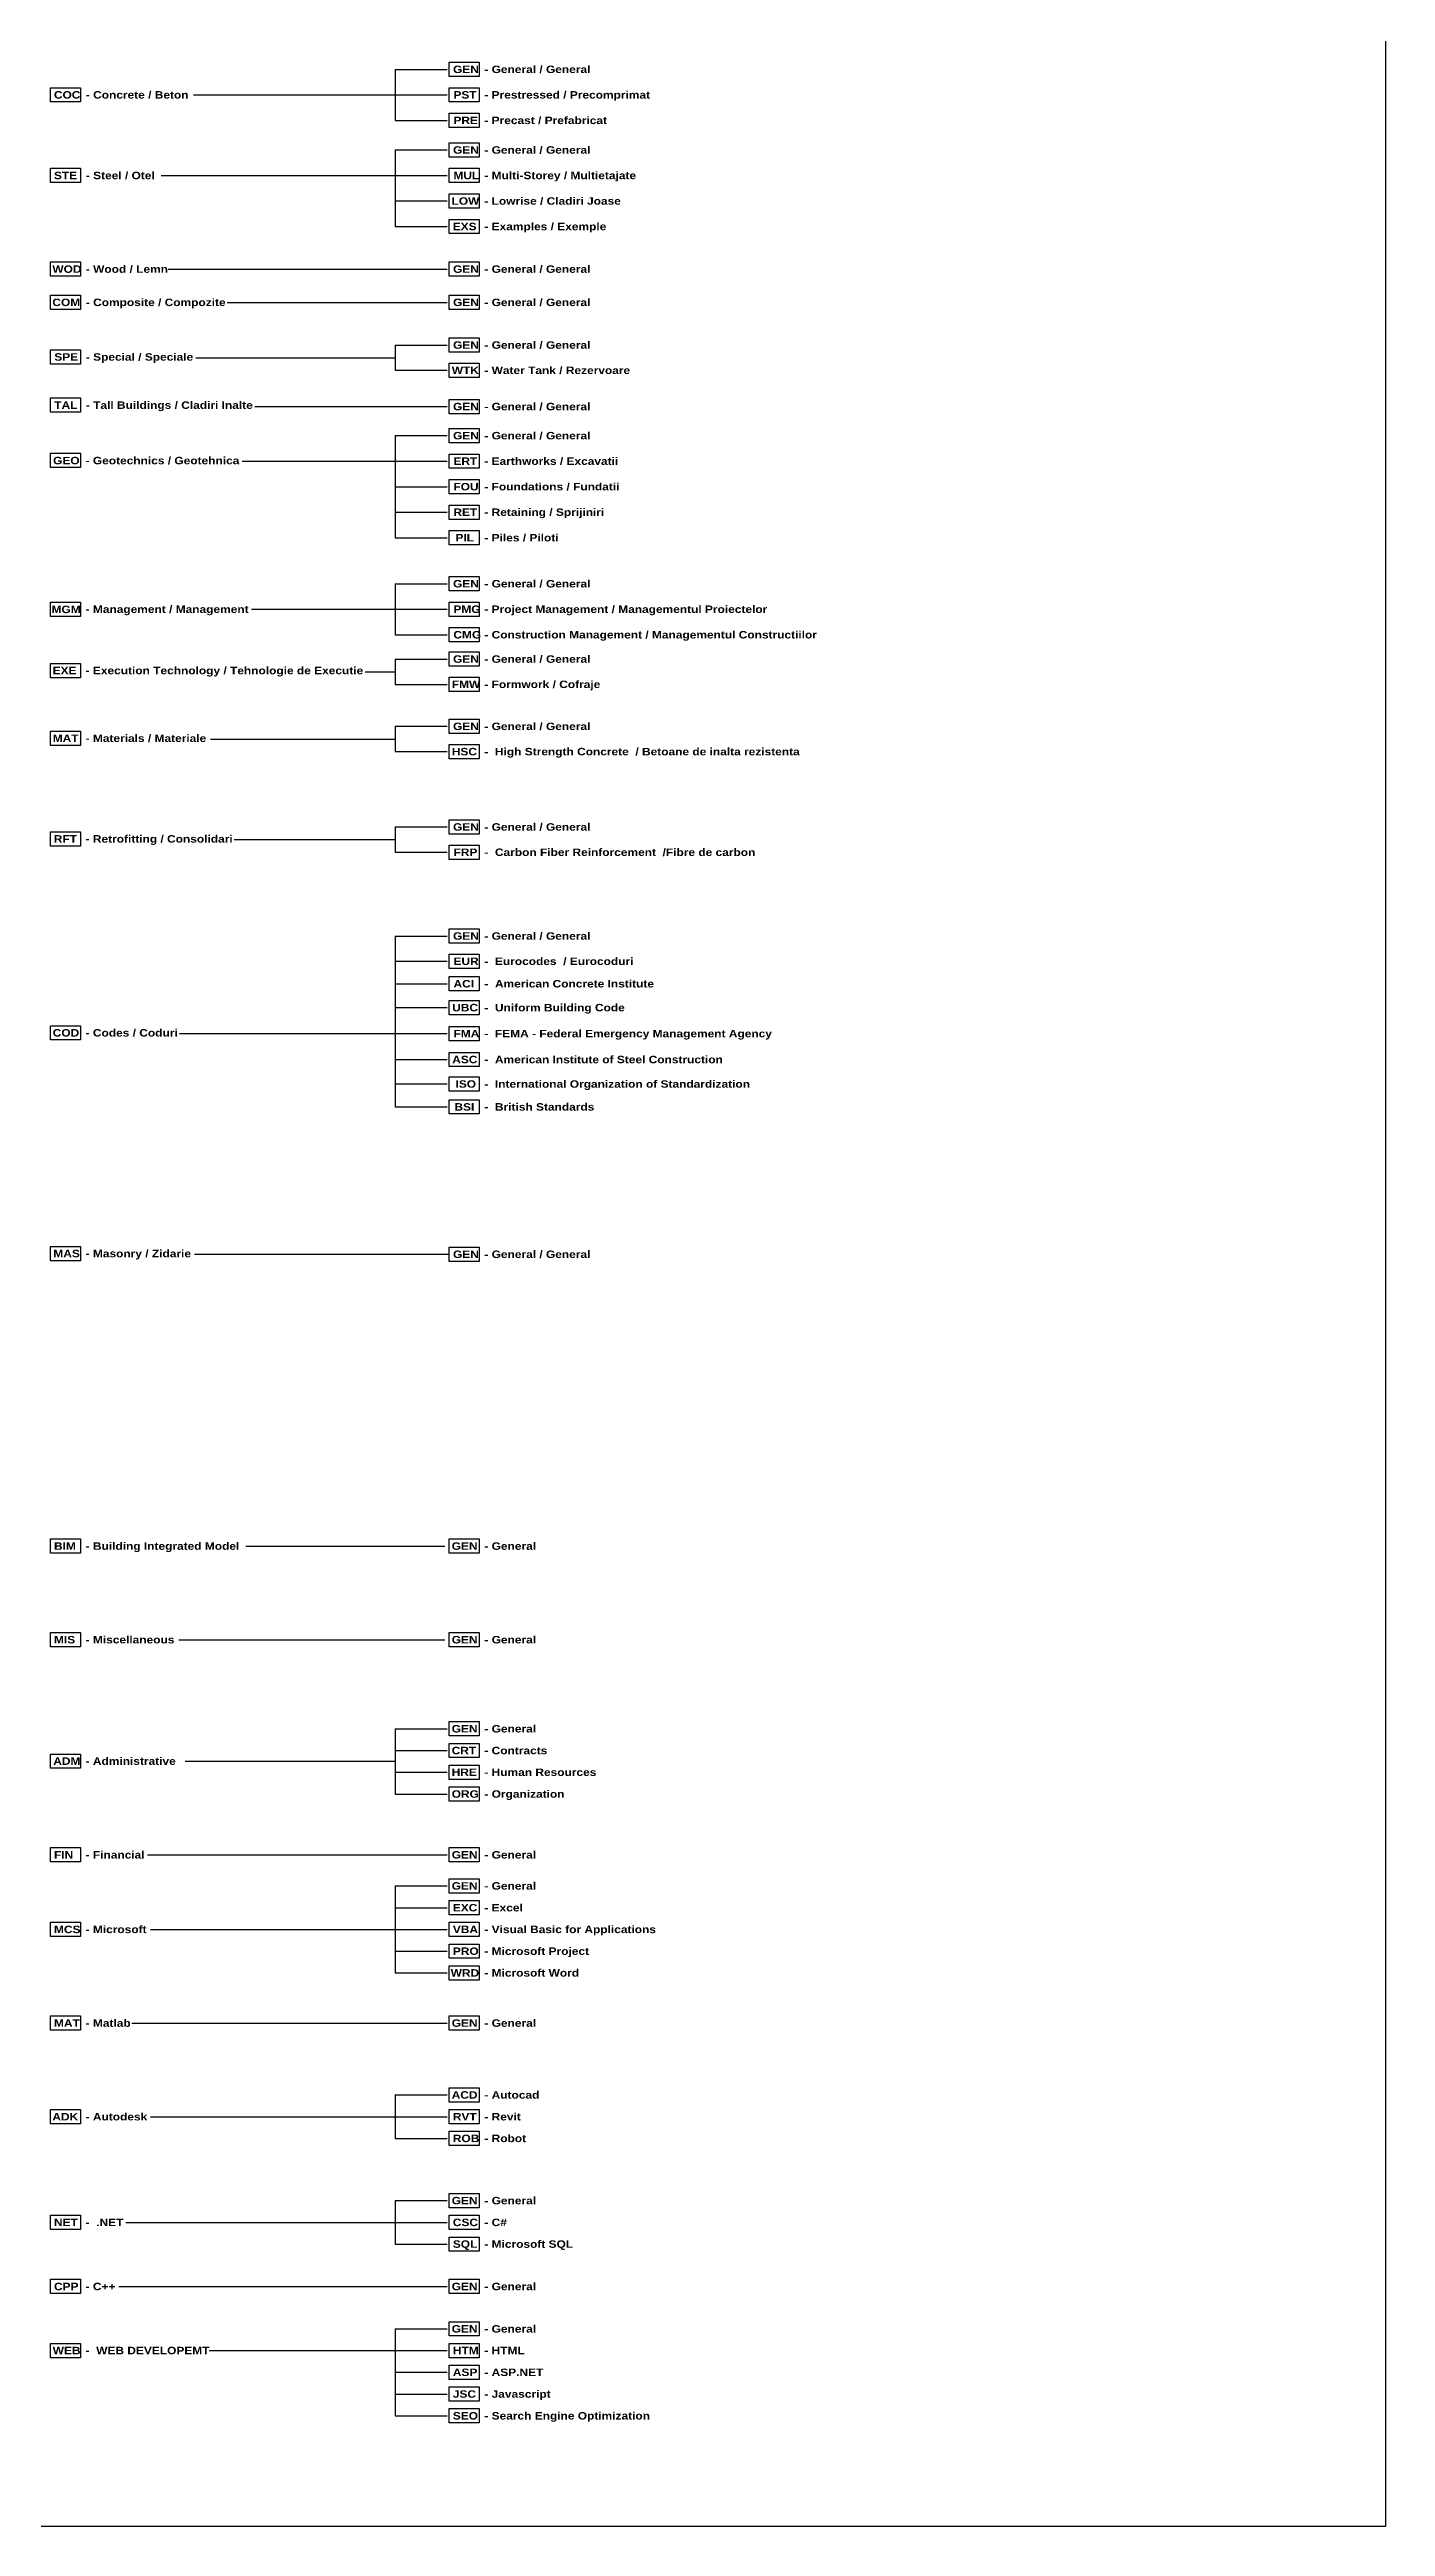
# Model space of a CAD drawing. Header units: metres. Extents: x 670 to 1407, y -2770 to -142.
# Drawn here: x 858.4 to 1037.6, y -1826.9 to -1494.8 of the extents above; entities that cross this region are included whole.
import ezdxf

# ---------------------------------------------------------------- set-up
doc = ezdxf.new("R2010")
doc.units = ezdxf.units.M
doc.styles.add('Arial Black', font='ariblk.ttf')

msp = doc.modelspace()

# ---------------------------------------------------------------- linework, layer by layer
at = {"color": 8}
for p, q in [((904.82, -1497.46), (904.82, -1504.3)), ((904.82, -1508.27), (904.82, -1511.69)), ((904.82, -1511.69), (904.82, -1515.11)), ((904.82, -1515.11), (904.82, -1518.53)), ((904.82, -1534.42), (904.82, -1537.81)), ((904.82, -1546.57), (904.82, -1556.83)), ((904.82, -1549.99), (904.82, -1560.25)), ((904.82, -1566.42), (904.82, -1573.26)), ((904.82, -1576.52), (904.82, -1579.91)), ((904.82, -1585.54), (904.82, -1588.93)), ((904.82, -1599.03), (904.82, -1602.42))]:
    msp.add_line(p, q, dxfattribs=at)
for p, q in [((858.57, -1548.94), (862.61, -1548.94)), ((858.57, -1550.85), (858.57, -1548.94)), ((862.61, -1548.94), (862.61, -1550.85)), ((862.61, -1550.85), (858.57, -1550.85)), ((858.57, -1568.89), (862.61, -1568.89)), ((858.57, -1570.8), (858.57, -1568.89)), ((862.61, -1568.89), (862.61, -1570.8)), ((862.61, -1570.8), (858.57, -1570.8)), ((858.57, -1577.1), (862.61, -1577.1)), ((858.57, -1579.02), (858.57, -1577.1)), ((862.61, -1577.1), (862.61, -1579.02)), ((862.61, -1579.02), (858.57, -1579.02)), ((858.57, -1586.18), (862.61, -1586.18)), ((858.57, -1588.1), (858.57, -1586.18)), ((862.61, -1586.18), (862.61, -1588.1)), ((862.61, -1588.1), (858.57, -1588.1)), ((858.57, -1599.67), (862.61, -1599.67)), ((858.57, -1601.59), (858.57, -1599.67)), ((862.61, -1599.67), (862.61, -1601.59)), ((862.61, -1601.59), (858.57, -1601.59)), ((858.57, -1625.68), (862.61, -1625.68)), ((858.57, -1627.59), (858.57, -1625.68)), ((862.61, -1625.68), (862.61, -1627.59)), ((862.61, -1627.59), (858.57, -1627.59)), ((858.57, -1655.26), (862.61, -1655.26)), ((858.57, -1657.18), (858.57, -1655.26)), ((862.61, -1655.26), (862.61, -1657.18)), ((862.61, -1657.18), (858.57, -1657.18)), ((858.57, -1694.48), (862.61, -1694.48)), ((858.57, -1696.4), (858.57, -1694.48)), ((862.61, -1696.4), (858.57, -1696.4)), ((862.61, -1694.48), (862.61, -1696.4)), ((858.57, -1707.04), (862.61, -1707.04)), ((858.57, -1708.95), (858.57, -1707.04)), ((862.61, -1708.95), (858.57, -1708.95)), ((862.61, -1707.04), (862.61, -1708.95)), ((858.57, -1723.32), (862.61, -1723.32)), ((858.57, -1725.23), (858.57, -1723.32)), ((862.61, -1723.32), (862.61, -1725.23)), ((862.61, -1725.23), (858.57, -1725.23)), ((858.57, -1735.87), (862.61, -1735.87)), ((858.57, -1737.78), (858.57, -1735.87)), ((862.61, -1735.87), (862.61, -1737.78)), ((862.61, -1737.78), (858.57, -1737.78)), ((858.57, -1745.87), (862.61, -1745.87)), ((858.57, -1747.79), (858.57, -1745.87)), ((862.61, -1745.87), (862.61, -1747.79)), ((862.61, -1747.79), (858.57, -1747.79)), ((858.57, -1758.43), (862.61, -1758.43)), ((858.57, -1760.34), (858.57, -1758.43)), ((862.61, -1758.43), (862.61, -1760.34)), ((862.61, -1760.34), (858.57, -1760.34)), ((858.57, -1770.98), (862.61, -1770.98)), ((858.57, -1772.9), (858.57, -1770.98)), ((862.61, -1772.9), (858.57, -1772.9)), ((862.61, -1770.98), (862.61, -1772.9)), ((858.57, -1785.15), (862.61, -1785.15)), ((858.57, -1787.07), (858.57, -1785.15)), ((862.61, -1785.15), (862.61, -1787.07)), ((862.61, -1787.07), (858.57, -1787.07)), ((858.57, -1793.74), (862.61, -1793.74)), ((858.57, -1795.66), (858.57, -1793.74)), ((862.61, -1795.66), (858.57, -1795.66)), ((862.61, -1793.74), (862.61, -1795.66)), ((858.57, -1802.33), (862.61, -1802.33)), ((858.57, -1804.25), (858.57, -1802.33)), ((862.61, -1802.33), (862.61, -1804.25)), ((862.61, -1804.25), (858.57, -1804.25))]:
    msp.add_line(p, q)
for points in [[(669.88, -1288.89), (1037.6, -1288.89), (1037.6, -1826.88), (669.88, -1826.88)], [(912.02, -1496.5), (916.06, -1496.5), (916.06, -1498.42), (912.02, -1498.42)], [(858.57, -1499.92), (862.61, -1499.92), (862.61, -1501.83), (858.57, -1501.83)], [(912.02, -1499.92), (916.06, -1499.92), (916.06, -1501.83), (912.02, -1501.83)], [(912.02, -1503.34), (916.06, -1503.34), (916.06, -1505.25), (912.02, -1505.25)], [(912.02, -1507.31), (916.06, -1507.31), (916.06, -1509.23), (912.02, -1509.23)], [(858.57, -1510.73), (862.61, -1510.73), (862.61, -1512.65), (858.57, -1512.65)], [(912.02, -1510.73), (916.06, -1510.73), (916.06, -1512.65), (912.02, -1512.65)], [(912.02, -1514.15), (916.06, -1514.15), (916.06, -1516.06), (912.02, -1516.06)], [(912.02, -1517.57), (916.06, -1517.57), (916.06, -1519.48), (912.02, -1519.48)], [(858.57, -1523.28), (862.61, -1523.28), (862.61, -1525.2), (858.57, -1525.2)], [(912.02, -1523.28), (916.06, -1523.28), (916.06, -1525.2), (912.02, -1525.2)], [(858.57, -1527.74), (862.61, -1527.74), (862.61, -1529.66), (858.57, -1529.66)], [(912.02, -1527.74), (916.06, -1527.74), (916.06, -1529.66), (912.02, -1529.66)], [(912.02, -1533.46), (916.06, -1533.46), (916.06, -1535.38), (912.02, -1535.38)], [(858.57, -1535.06), (862.61, -1535.06), (862.61, -1536.98), (858.57, -1536.98)], [(912.02, -1536.85), (916.06, -1536.85), (916.06, -1538.77), (912.02, -1538.77)], [(858.57, -1541.52), (862.61, -1541.52), (862.61, -1543.44), (858.57, -1543.44)], [(912.02, -1541.71), (916.06, -1541.71), (916.06, -1543.63), (912.02, -1543.63)], [(912.02, -1545.62), (916.06, -1545.62), (916.06, -1547.53), (912.02, -1547.53)], [(912.02, -1549.04), (916.06, -1549.04), (916.06, -1550.95), (912.02, -1550.95)], [(912.02, -1552.45), (916.06, -1552.45), (916.06, -1554.37), (912.02, -1554.37)], [(912.02, -1555.87), (916.06, -1555.87), (916.06, -1557.79), (912.02, -1557.79)], [(912.02, -1559.29), (916.06, -1559.29), (916.06, -1561.21), (912.02, -1561.21)], [(912.02, -1565.47), (916.06, -1565.47), (916.06, -1567.38), (912.02, -1567.38)], [(912.02, -1568.89), (916.06, -1568.89), (916.06, -1570.8), (912.02, -1570.8)], [(912.02, -1572.3), (916.06, -1572.3), (916.06, -1574.22), (912.02, -1574.22)], [(912.02, -1575.56), (916.06, -1575.56), (916.06, -1577.48), (912.02, -1577.48)], [(912.02, -1578.95), (916.06, -1578.95), (916.06, -1580.87), (912.02, -1580.87)], [(912.02, -1584.58), (916.06, -1584.58), (916.06, -1586.5), (912.02, -1586.5)], [(912.02, -1587.97), (916.06, -1587.97), (916.06, -1589.89), (912.02, -1589.89)], [(912.02, -1598.07), (916.06, -1598.07), (916.06, -1599.99), (912.02, -1599.99)], [(912.02, -1601.46), (916.06, -1601.46), (916.06, -1603.38), (912.02, -1603.38)], [(912.02, -1612.69), (916.06, -1612.69), (916.06, -1614.61), (912.02, -1614.61)], [(912.02, -1616.08), (916.06, -1616.08), (916.06, -1618), (912.02, -1618)], [(912.02, -1619.1), (916.06, -1619.1), (916.06, -1621.01), (912.02, -1621.01)], [(912.02, -1622.3), (916.06, -1622.3), (916.06, -1624.21), (912.02, -1624.21)], [(912.02, -1625.77), (916.06, -1625.77), (916.06, -1627.69), (912.02, -1627.69)], [(912.02, -1629.25), (916.06, -1629.25), (916.06, -1631.16), (912.02, -1631.16)], [(912.02, -1632.53), (916.06, -1632.53), (916.06, -1634.45), (912.02, -1634.45)], [(912.02, -1635.6), (916.06, -1635.6), (916.06, -1637.51), (912.02, -1637.51)], [(912.02, -1655.36), (916.06, -1655.36), (916.06, -1657.27), (912.02, -1657.27)], [(912.02, -1694.48), (916.06, -1694.48), (916.06, -1696.4), (912.02, -1696.4)], [(912.02, -1707.04), (916.06, -1707.04), (916.06, -1708.95), (912.02, -1708.95)], [(912.02, -1718.98), (916.06, -1718.98), (916.06, -1720.89), (912.02, -1720.89)], [(912.02, -1721.89), (916.06, -1721.89), (916.06, -1723.8), (912.02, -1723.8)], [(912.02, -1724.8), (916.06, -1724.8), (916.06, -1726.72), (912.02, -1726.72)], [(912.02, -1727.72), (916.06, -1727.72), (916.06, -1729.63), (912.02, -1729.63)], [(912.02, -1735.87), (916.06, -1735.87), (916.06, -1737.78), (912.02, -1737.78)], [(912.02, -1740.05), (916.06, -1740.05), (916.06, -1741.96), (912.02, -1741.96)], [(912.02, -1742.96), (916.06, -1742.96), (916.06, -1744.87), (912.02, -1744.87)], [(912.02, -1745.87), (916.06, -1745.87), (916.06, -1747.79), (912.02, -1747.79)], [(912.02, -1748.79), (916.06, -1748.79), (916.06, -1750.7), (912.02, -1750.7)], [(912.02, -1751.7), (916.06, -1751.7), (916.06, -1753.62), (912.02, -1753.62)], [(912.02, -1758.43), (916.06, -1758.43), (916.06, -1760.34), (912.02, -1760.34)], [(912.02, -1768.07), (916.06, -1768.07), (916.06, -1769.98), (912.02, -1769.98)], [(912.02, -1770.98), (916.06, -1770.98), (916.06, -1772.9), (912.02, -1772.9)], [(912.02, -1773.9), (916.06, -1773.9), (916.06, -1775.81), (912.02, -1775.81)], [(912.02, -1782.24), (916.06, -1782.24), (916.06, -1784.15), (912.02, -1784.15)], [(912.02, -1785.15), (916.06, -1785.15), (916.06, -1787.07), (912.02, -1787.07)], [(912.02, -1788.07), (916.06, -1788.07), (916.06, -1789.98), (912.02, -1789.98)], [(912.02, -1793.74), (916.06, -1793.74), (916.06, -1795.66), (912.02, -1795.66)], [(912.02, -1799.42), (916.06, -1799.42), (916.06, -1801.33), (912.02, -1801.33)], [(912.02, -1802.33), (916.06, -1802.33), (916.06, -1804.25), (912.02, -1804.25)], [(912.02, -1805.25), (916.06, -1805.25), (916.06, -1807.16), (912.02, -1807.16)], [(912.02, -1808.16), (916.06, -1808.16), (916.06, -1810.08), (912.02, -1810.08)], [(912.02, -1811.08), (916.06, -1811.08), (916.06, -1812.99), (912.02, -1812.99)]]:
    msp.add_lwpolyline(points, close=True)
for points in [[(904.82, -1497.46), (911.77, -1497.46)], [(877.75, -1500.88), (904.82, -1500.88)], [(904.82, -1500.88), (911.77, -1500.88)], [(904.82, -1504.3), (911.77, -1504.3)], [(904.82, -1508.27), (911.77, -1508.27)], [(873.42, -1511.69), (904.82, -1511.69)], [(904.82, -1511.69), (911.77, -1511.69)], [(904.82, -1515.11), (911.77, -1515.11)], [(904.82, -1518.53), (911.77, -1518.53)], [(874.36, -1524.24), (911.77, -1524.24)], [(882.28, -1528.7), (911.77, -1528.7)], [(878.09, -1536.12), (904.82, -1536.12)], [(904.82, -1534.42), (911.77, -1534.42)], [(904.82, -1537.81), (911.77, -1537.81)], [(886, -1542.67), (911.77, -1542.67)], [(904.82, -1546.57), (911.77, -1546.57)], [(884.26, -1549.99), (904.82, -1549.99)], [(904.82, -1549.99), (911.77, -1549.99)], [(904.82, -1553.41), (911.77, -1553.41)], [(904.82, -1556.83), (911.77, -1556.83)], [(904.82, -1560.25), (911.77, -1560.25)], [(904.82, -1566.42), (911.77, -1566.42)], [(885.53, -1569.84), (904.82, -1569.84)], [(904.82, -1569.84), (911.77, -1569.84)], [(904.82, -1573.26), (911.77, -1573.26)], [(904.82, -1576.52), (911.77, -1576.52)], [(900.76, -1578.22), (904.82, -1578.22)], [(904.82, -1579.91), (911.77, -1579.91)], [(880.05, -1587.24), (904.82, -1587.24)], [(904.82, -1585.54), (911.77, -1585.54)], [(904.82, -1588.93), (911.77, -1588.93)], [(904.82, -1599.03), (911.77, -1599.03)], [(883.21, -1600.73), (904.82, -1600.73)], [(904.82, -1602.42), (911.77, -1602.42)], [(904.82, -1613.65), (911.77, -1613.65)], [(904.82, -1613.65), (904.82, -1617.04)], [(904.82, -1617.04), (911.77, -1617.04)], [(904.82, -1617.04), (904.82, -1620.05)], [(904.82, -1620.05), (911.77, -1620.05)], [(904.82, -1620.05), (904.82, -1623.25)], [(904.82, -1623.25), (911.77, -1623.25)], [(904.82, -1623.25), (904.82, -1626.73)], [(875.89, -1626.73), (904.82, -1626.73)], [(904.82, -1626.73), (911.77, -1626.73)], [(904.82, -1626.73), (904.82, -1630.21)], [(904.82, -1630.21), (911.77, -1630.21)], [(904.82, -1630.21), (904.82, -1633.49)], [(904.82, -1633.49), (911.77, -1633.49)], [(904.82, -1633.49), (904.82, -1636.56)], [(904.82, -1636.56), (911.77, -1636.56)], [(877.89, -1656.32), (912.02, -1656.32)], [(884.79, -1695.44), (911.48, -1695.44)], [(875.79, -1707.99), (911.48, -1707.99)], [(904.82, -1719.93), (911.77, -1719.93)], [(904.82, -1719.93), (904.82, -1722.85)], [(904.82, -1722.85), (911.77, -1722.85)], [(904.82, -1722.85), (904.82, -1725.76)], [(876.64, -1724.27), (904.82, -1724.27)], [(904.82, -1725.76), (911.77, -1725.76)], [(904.82, -1725.76), (904.82, -1728.68)], [(904.82, -1728.68), (911.77, -1728.68)], [(871.59, -1736.83), (904.82, -1736.83)], [(904.82, -1736.83), (911.77, -1736.83)], [(904.82, -1741), (911.77, -1741)], [(904.82, -1741), (904.82, -1743.92)], [(904.82, -1743.92), (911.77, -1743.92)], [(904.82, -1743.92), (904.82, -1746.83)], [(872, -1746.83), (904.82, -1746.83)], [(904.82, -1746.83), (911.77, -1746.83)], [(904.82, -1746.83), (904.82, -1749.75)], [(904.82, -1749.75), (911.77, -1749.75)], [(904.82, -1749.75), (904.82, -1752.66)], [(904.82, -1752.66), (911.77, -1752.66)], [(869.5, -1759.39), (904.82, -1759.39)], [(904.82, -1759.39), (911.77, -1759.39)], [(904.82, -1769.02), (911.77, -1769.02)], [(904.82, -1769.02), (904.82, -1771.94)], [(872, -1771.94), (904.82, -1771.94)], [(904.82, -1771.94), (911.77, -1771.94)], [(904.82, -1771.94), (904.82, -1774.85)], [(904.82, -1774.85), (911.77, -1774.85)], [(904.82, -1783.19), (911.77, -1783.19)], [(904.82, -1783.19), (904.82, -1786.11)], [(868.68, -1786.11), (904.82, -1786.11)], [(904.82, -1786.11), (911.77, -1786.11)], [(904.82, -1786.11), (904.82, -1789.02)], [(904.82, -1789.02), (911.77, -1789.02)], [(867.76, -1794.7), (911.77, -1794.7)], [(904.82, -1800.38), (911.77, -1800.38)], [(904.82, -1800.38), (904.82, -1803.29)], [(879.84, -1803.29), (904.82, -1803.29)], [(904.82, -1803.29), (911.77, -1803.29)], [(904.82, -1803.29), (904.82, -1806.21)], [(904.82, -1806.21), (911.77, -1806.21)], [(904.82, -1806.21), (904.82, -1809.12)], [(904.82, -1809.12), (911.77, -1809.12)], [(904.82, -1809.12), (904.82, -1812.03)], [(904.82, -1812.03), (911.77, -1812.03)]]:
    msp.add_lwpolyline(points, dxfattribs=at)

# ---------------------------------------------------------------- texts
at = {"style": 'Arial Black'}
for s, p in [('GEO', (858.93, -1550.41)), ('- Geotechnics / Geotehnica', (863.29, -1550.41)), ('MGM', (858.72, -1570.36)), ('- Management / Management', (863.29, -1570.34)), ('EXE', (858.87, -1578.56)), ('- Execution Technology / Tehnologie de Executie', (863.29, -1578.56)), ('MAT', (858.88, -1587.64)), ('- Materials / Materiale', (863.29, -1587.64)), ('RFT', (859.02, -1601.13)), ('- Retrofitting / Consolidari', (863.29, -1601.13)), ('COD', (858.88, -1627.13)), ('- Codes / Coduri', (863.29, -1627.13)), ('MAS', (858.96, -1656.72)), ('- Masonry / Zidarie', (863.29, -1656.72)), ('BIM', (859.05, -1695.94)), ('- Building Integrated Model', (863.29, -1695.94)), ('MIS', (859.05, -1708.49)), ('- Miscellaneous ', (863.29, -1708.49)), ('ADM', (858.95, -1724.77)), ('- Administrative', (863.29, -1724.77)), ('FIN', (859.05, -1737.33)), ('- Financial ', (863.29, -1737.33)), ('MCS', (859.05, -1747.33)), ('- Microsoft ', (863.29, -1747.33)), ('MAT', (859.05, -1759.89)), ('- Matlab ', (863.29, -1759.89)), ('ADK', (858.83, -1772.44)), ('- Autodesk', (863.29, -1772.44)), ('NET', (859.05, -1786.61)), ('-  .NET ', (863.29, -1786.61)), ('CPP', (859.05, -1795.2)), ('- C++ ', (863.29, -1795.2)), ('WEB', (858.88, -1803.79)), ('-  WEB DEVELOPEMT', (863.29, -1803.79))]:
    msp.add_text(s, height=1, dxfattribs=at).set_placement(p)
at = {"char_height": 1, "attachment_point": 1, "style": 'Arial Black'}
for s, width, heights, insert in [('GEN ', 27.2427, [0], (912.56, -1496.96)), ('- General / General', 43.4067, [0], (916.76, -1496.96)), ('COC', 27.2427, [0], (859.04, -1500.38)), ('- Concrete / Beton', 27.2427, [0], (863.32, -1500.38)), ('PST ', 27.2427, [0], (912.61, -1500.38)), ('- Prestressed / Precomprimat', 43.4067, [0], (916.76, -1500.38)), ('PRE', 27.2427, [0], (912.61, -1503.8)), ('- Precast / Prefabricat', 43.4067, [0], (916.76, -1503.8)), ('GEN ', 27.2427, [0], (912.56, -1507.77)), ('- General / General', 43.4067, [0], (916.76, -1507.77)), ('STE ', 27.2427, [0], (859.04, -1511.19)), ('- Steel / Otel', 27.2427, [0], (863.32, -1511.19)), ('MUL ', 3.4486, [0], (912.61, -1511.19)), ('- Multi-Storey / Multietajate', 43.4067, [0], (916.76, -1511.19)), ('LOW', 3.7758, [0], (912.36, -1514.61)), ('- Lowrise / Cladiri Joase', 43.4067, [0], (916.76, -1514.61)), ('EXS', 3.7758, [0], (912.52, -1518.03)), ('- Examples / Exemple', 43.4067, [0], (916.76, -1518.03)), ('WOD ', 27.2427, [0], (858.83, -1523.74)), ('- Wood / Lemn', 27.2427, [0], (863.32, -1523.74)), ('GEN ', 27.2427, [0], (912.56, -1523.74)), ('- General / General', 43.4067, [0], (916.76, -1523.74)), ('COM ', 27.2427, [0], (858.83, -1528.2)), ('- Composite / Compozite', 27.2427, [0], (863.32, -1528.2)), ('GEN ', 27.2427, [0], (912.56, -1528.2)), ('- General / General', 43.4067, [0], (916.76, -1528.2)), ('GEN ', 27.2427, [0], (912.56, -1533.92)), ('- General / General', 43.4067, [0], (916.76, -1533.92)), ('SPE ', 27.2427, [0], (859.09, -1535.52)), ('- Special / Speciale', 27.2427, [0], (863.32, -1535.52)), ('WTK', 27.2427, [0], (912.39, -1537.31)), ('- Water Tank / Rezervoare', 43.4067, [0], (916.76, -1537.31)), ('TAL ', 3.7873, [0], (859.09, -1541.98)), ('- Tall Buildings / Cladiri Inalte', 27.2427, [0], (863.32, -1541.98)), ('GEN ', 27.2427, [0], (912.56, -1542.17)), ('- General / General', 43.4067, [0], (916.76, -1542.17)), ('GEN ', 27.2427, [0], (912.56, -1546.07)), ('- General / General', 43.4067, [0], (916.76, -1546.07)), ('ERT ', 27.2427, [0], (912.61, -1549.49)), ('- Earthworks / Excavatii', 43.4067, [0], (916.76, -1549.49)), ('FOU', 27.2427, [0], (912.61, -1552.91)), ('- Foundations / Fundatii', 43.4067, [0], (916.76, -1552.91)), ('RET', 27.2427, [0], (912.61, -1556.33)), ('- Retaining / Sprijiniri', 43.4067, [0], (916.76, -1556.33)), ('PIL', 3.4486, [0], (912.88, -1559.75)), ('- Piles / Piloti', 43.4067, [0], (916.76, -1559.75)), ('GEN ', 27.2427, [0], (912.56, -1565.92)), ('- General / General', 43.4067, [0], (916.76, -1565.92)), ('PMG ', 27.2427, [0], (912.61, -1569.34)), ('- Project Management / Managementul Proiectelor', 43.4067, [0], (916.76, -1569.34)), ('CMG', 27.2427, [0], (912.61, -1572.76)), ('- Construction Management / Managementul Constructiilor', 56.8598, [0], (916.76, -1572.76)), ('GEN ', 27.2427, [0], (912.56, -1576.02)), ('- General / General', 43.4067, [0], (916.76, -1576.02)), ('FMW', 27.2427, [0], (912.39, -1579.41)), ('- Formwork / Cofraje', 43.4067, [0], (916.76, -1579.41)), ('GEN ', 27.2427, [0], (912.56, -1585.04)), ('- General / General', 43.4067, [0], (916.76, -1585.04)), ('HSC', 27.2427, [0], (912.39, -1588.43)), ('-  High Strength Concrete  / Betoane de inalta rezistenta', 43.4067, [0], (916.76, -1588.43)), ('GEN ', 27.2427, [0], (912.56, -1598.53)), ('- General / General', 43.4067, [0], (916.76, -1598.53)), ('FRP', 27.2427, [0], (912.62, -1601.92)), ('-  Carbon Fiber Reinforcement  /Fibre de carbon', 43.4067, [0], (916.76, -1601.92)), ('GEN ', 3.8799, [0], (912.56, -1613.15)), ('- General / General', 43.4067, [0], (916.76, -1613.15)), ('EUR', 3.6952, [0], (912.62, -1616.54)), ('-  Eurocodes  / Eurocoduri', 43.4067, [1.03], (916.76, -1616.54)), ('ACI', 3.6494, [0], (912.62, -1619.55)), ('-  American Concrete Institute', 43.4067, [1.03], (916.76, -1619.55)), ('UBC', 3.714, [0], (912.45, -1622.75)), ('-  Uniform Building Code', 43.4067, [1.03], (916.76, -1622.75)), ('FMA', 3.8491, [0], (912.62, -1626.23)), ('-  FEMA - Federal Emergency Management Agency', 43.4067, [1.03], (916.76, -1626.23)), ('ASC', 3.8321, [0], (912.45, -1629.71)), ('-  American Institute of Steel Construction', 43.4067, [1.03], (916.76, -1629.71)), ('ISO', 3.985, [0], (912.89, -1632.99)), ('-  International Organization of Standardization', 43.4067, [1.03], (916.76, -1632.99)), ('BSI', 2.8794, [0], (912.75, -1636.06)), ('-  British Standards', 43.4067, [1.03], (916.76, -1636.06)), ('GEN ', 27.2427, [0], (912.56, -1655.82)), ('- General / General', 43.4067, [0], (916.76, -1655.82)), ('GEN ', 3.8799, [0], (912.38, -1694.94)), ('- General ', 43.4067, [0], (916.76, -1694.94)), ('GEN ', 3.8799, [0], (912.38, -1707.49)), ('- General ', 43.4067, [0], (916.76, -1707.49)), ('GEN ', 3.8799, [0], (912.38, -1719.43)), ('- General ', 43.4067, [0], (916.76, -1719.43)), ('CRT ', 3.8799, [0], (912.38, -1722.35)), ('- Contracts', 43.4067, [0], (916.76, -1722.35)), ('HRE', 3.8799, [0], (912.38, -1725.26)), ('- Human Resources', 43.4067, [0], (916.76, -1725.26)), ('ORG', 3.8799, [0], (912.38, -1728.18)), ('- Organization', 43.4067, [0], (916.76, -1728.18)), ('GEN ', 3.8799, [0], (912.38, -1736.33)), ('- General ', 43.4067, [0], (916.76, -1736.33)), ('GEN ', 3.8799, [0], (912.38, -1740.5)), ('- General ', 43.4067, [0], (916.76, -1740.5)), ('- Excel', 15.2674, [0], (916.76, -1743.42)), ('VBA ', 3.8799, [0], (912.53, -1746.33)), ('EXC ', 3.8799, [0], (912.53, -1743.42)), ('- Visual Basic for Applications', 23.4564, [0], (916.76, -1746.33)), ('PRO ', 3.8799, [0], (912.53, -1749.25)), ('- Microsoft Project', 23.4564, [0], (916.76, -1749.25)), ('WRD ', 3.8799, [0], (912.24, -1752.16)), ('- Microsoft Word', 15.0081, [0], (916.76, -1752.16)), ('GEN ', 3.8799, [0], (912.38, -1758.89)), ('- General ', 43.4067, [0], (916.76, -1758.89)), ('ACD ', 3.8799, [0], (912.38, -1768.52)), ('- Autocad', 43.4067, [0], (916.76, -1768.52)), ('RVT ', 3.8799, [0], (912.53, -1771.44)), ('- Revit', 15.2674, [0], (916.76, -1771.44)), ('ROB ', 3.8799, [0], (912.53, -1774.35)), ('- Robot', 23.4564, [0], (916.76, -1774.35)), ('GEN ', 3.8799, [0], (912.38, -1782.69)), ('- General ', 43.4067, [0], (916.76, -1782.69)), ('CSC ', 3.8799, [0], (912.53, -1785.61)), ('- C#', 15.2674, [0], (916.76, -1785.61)), ('SQL ', 3.8799, [0], (912.53, -1788.52)), ('- Microsoft SQL', 23.4564, [0], (916.76, -1788.52)), ('GEN ', 3.8799, [0], (912.38, -1794.2)), ('- General ', 43.4067, [0], (916.76, -1794.2)), ('GEN ', 3.8799, [0], (912.38, -1799.88)), ('HTM ', 3.8799, [0], (912.53, -1802.79)), ('- General ', 43.4067, [0], (916.76, -1799.88)), ('- HTML', 15.2674, [0], (916.76, -1802.79)), ('ASP ', 3.8799, [0], (912.53, -1805.71)), ('- ASP.NET', 23.4564, [0], (916.76, -1805.71)), ('JSC ', 3.8799, [0], (912.53, -1808.62)), ('- Javascript', 23.4564, [0], (916.76, -1808.62)), ('SEO', 3.8799, [0], (912.53, -1811.54)), ('- Search Engine Optimization', 23.4564, [0], (916.76, -1811.54))]:
    msp.add_mtext_dynamic_manual_height_columns(s, width=width, gutter_width=1, heights=heights, dxfattribs=dict(at, insert=insert))

doc.saveas('drawing.dxf')
